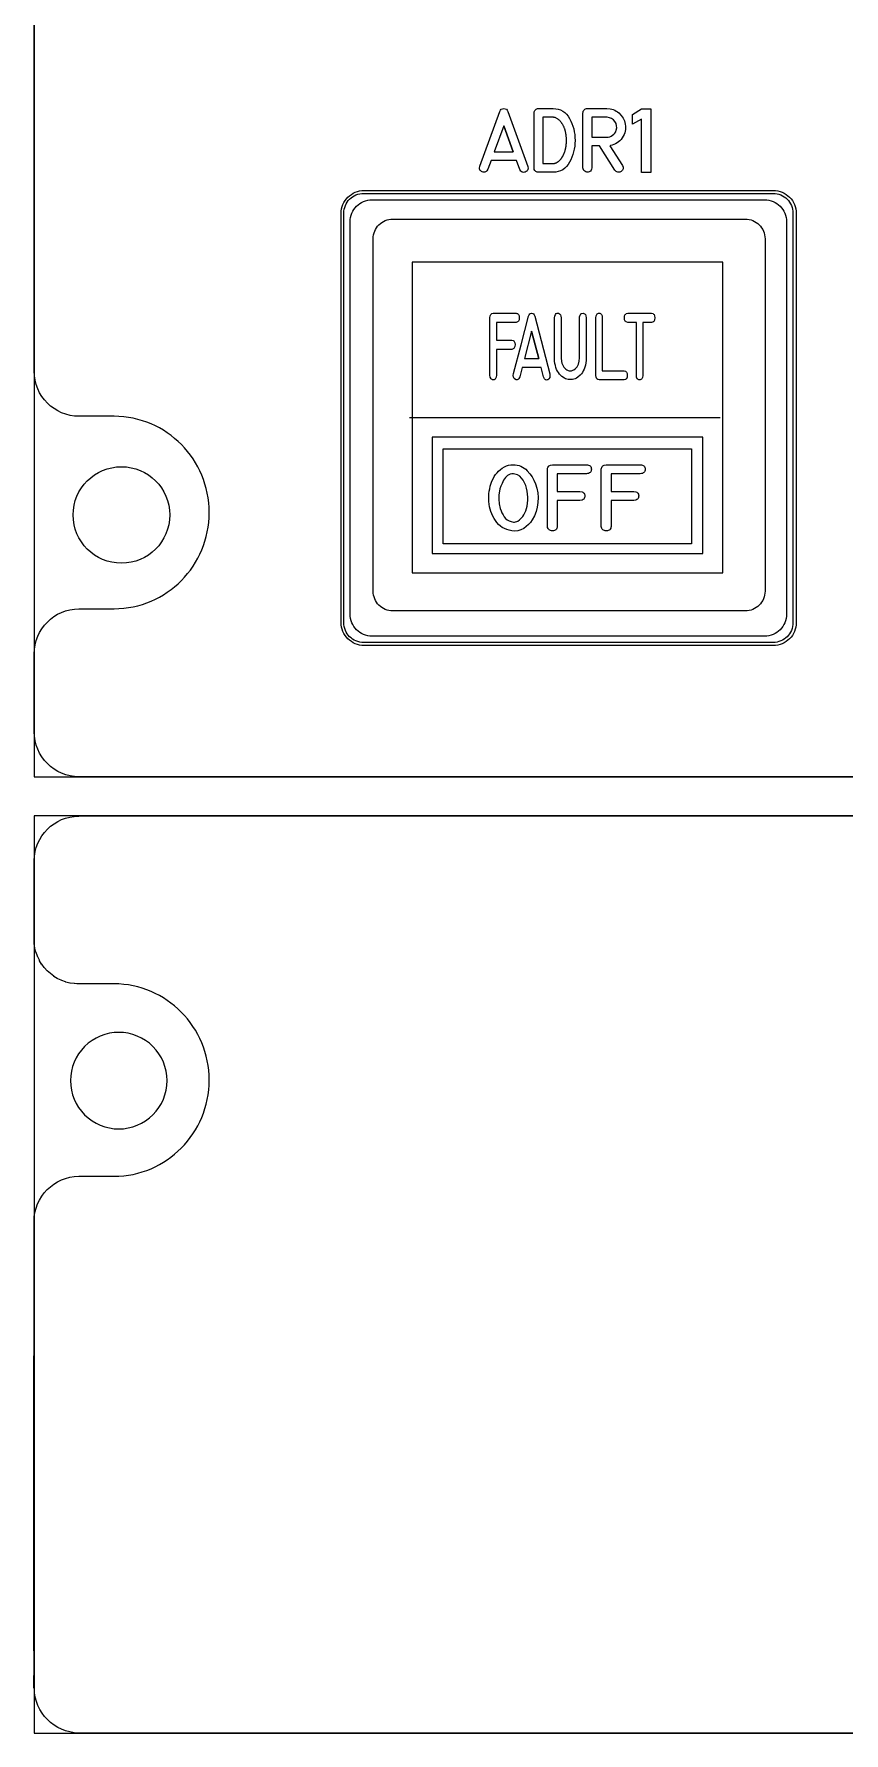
# Model space of a CAD drawing. Extents: x 214 to 359, y 82 to 686.
# Drawn here: x 214.4 to 256.1, y 439.1 to 526.7 of the extents above; entities that cross this region are included whole.
import ezdxf

# ---------------------------------------------------------------- set-up
doc = ezdxf.new("R2010")
doc.units = 0
for name, color, linetype in [('_BACKPANEL', 5, 'CONTINUOUS'), ('_ENGRAVING', 105, 'CONTINUOUS'), ('_LABELS', 30, 'CONTINUOUS'), ('_TOPLAYER', 1, 'CONTINUOUS')]:
    doc.layers.add(name, color=color, linetype=linetype)

msp = doc.modelspace()

# ---------------------------------------------------------------- linework, layer by layer
at = {"layer": '_BACKPANEL'}
for points in [[(214.375, 621.401), (214.375, 616.651), (214.375, 607.151), (214.375, 597.651), (214.375, 578.651), (214.375, 497.901), (214.375, 488.401), (359.375, 488.401), (359.375, 497.901), (359.375, 578.651), (359.375, 597.651), (359.375, 607.151), (359.375, 616.651), (359.375, 621.401)], [(231.364, 518.476), (252.459, 518.476), (252.565, 518.47), (252.667, 518.455), (252.765, 518.429), (252.86, 518.395), (252.95, 518.352), (253.034, 518.3), (253.113, 518.241), (253.186, 518.175), (253.252, 518.102), (253.312, 518.023), (253.363, 517.939), (253.406, 517.849), (253.44, 517.754), (253.466, 517.656), (253.481, 517.553), (253.486, 517.448), (253.486, 496.353), (253.481, 496.248), (253.466, 496.145), (253.44, 496.047), (253.406, 495.952), (253.363, 495.862), (253.312, 495.778), (253.252, 495.699), (253.186, 495.626), (253.113, 495.56), (253.034, 495.501), (252.95, 495.449), (252.86, 495.406), (252.765, 495.372), (252.667, 495.346), (252.565, 495.331), (252.459, 495.326), (231.364, 495.326), (231.258, 495.331), (231.156, 495.346), (231.058, 495.372), (230.963, 495.406), (230.873, 495.449), (230.789, 495.501), (230.71, 495.56), (230.637, 495.626), (230.57, 495.699), (230.511, 495.778), (230.46, 495.862), (230.417, 495.952), (230.383, 496.047), (230.357, 496.145), (230.342, 496.248), (230.336, 496.353), (230.336, 517.448), (230.342, 517.553), (230.357, 517.656), (230.383, 517.754), (230.417, 517.849), (230.46, 517.939), (230.511, 518.023), (230.57, 518.102), (230.637, 518.175), (230.71, 518.241), (230.789, 518.3), (230.873, 518.352), (230.963, 518.395), (231.058, 518.429), (231.156, 518.455), (231.258, 518.47)], [(216.387, 501.901), (216.4, 502.155), (216.437, 502.402), (216.499, 502.64), (216.582, 502.869), (216.687, 503.087), (216.812, 503.292), (216.955, 503.483), (217.116, 503.66), (217.292, 503.821), (217.484, 503.964), (217.689, 504.088), (217.906, 504.193), (218.135, 504.277), (218.374, 504.338), (218.621, 504.376), (218.875, 504.389), (219.129, 504.376), (219.376, 504.338), (219.615, 504.277), (219.843, 504.193), (220.061, 504.088), (220.266, 503.964), (220.458, 503.821), (220.634, 503.66), (220.795, 503.483), (220.938, 503.292), (221.063, 503.087), (221.168, 502.869), (221.251, 502.64), (221.313, 502.402), (221.35, 502.155), (221.363, 501.901), (221.35, 501.646), (221.313, 501.399), (221.251, 501.161), (221.168, 500.932), (221.063, 500.715), (220.938, 500.509), (220.795, 500.318), (220.634, 500.141), (220.458, 499.981), (220.266, 499.837), (220.061, 499.713), (219.843, 499.608), (219.615, 499.524), (219.376, 499.463), (219.129, 499.425), (218.875, 499.412), (218.621, 499.425), (218.374, 499.463), (218.135, 499.524), (217.906, 499.608), (217.689, 499.713), (217.484, 499.837), (217.292, 499.981), (217.116, 500.141), (216.955, 500.318), (216.812, 500.509), (216.687, 500.715), (216.582, 500.932), (216.499, 501.161), (216.437, 501.399), (216.4, 501.646)], [(214.375, 486.4), (214.375, 481.672), (214.375, 472.215), (214.375, 453.302), (214.375, 448.574), (214.375, 439.117), (359.375, 439.117), (359.375, 448.574), (359.375, 453.302), (359.375, 472.215), (359.375, 481.672), (359.375, 486.4)]]:
    msp.add_lwpolyline(points, close=True, dxfattribs=at)
msp.add_lwpolyline([(218.74, 470.255, 0.414214), (221.228, 472.743, 0.414214), (218.74, 475.232, 0.414214), (216.252, 472.743, 0.414214)], format="xyb", close=True, dxfattribs=at)
at = {"layer": '_ENGRAVING'}
for points in [[(237.34, 519.877), (237.856, 521.289), (238.373, 522.702), (238.406, 522.766), (238.452, 522.811), (238.511, 522.839), (238.584, 522.849), (238.656, 522.84), (238.715, 522.813), (238.762, 522.767), (238.796, 522.702), (239.827, 519.869), (239.836, 519.766), (239.83, 519.722), (239.816, 519.683), (239.795, 519.649), (239.767, 519.62), (239.732, 519.596), (239.689, 519.577), (239.643, 519.565), (239.601, 519.561), (239.561, 519.565), (239.523, 519.578), (239.489, 519.599), (239.457, 519.628), (239.401, 519.712), (239.235, 520.17), (237.924, 520.17), (237.763, 519.723), (237.706, 519.639), (237.674, 519.61), (237.639, 519.589), (237.601, 519.577), (237.56, 519.573), (237.517, 519.577), (237.471, 519.591), (237.427, 519.61), (237.391, 519.635), (237.363, 519.664), (237.343, 519.697), (237.331, 519.735), (237.326, 519.778)], [(240.369, 522.849), (241.126, 522.849), (241.263, 522.841), (241.391, 522.817), (241.51, 522.777), (241.62, 522.721), (241.722, 522.649), (241.814, 522.561), (241.898, 522.456), (241.973, 522.336), (242.038, 522.207), (242.096, 522.074), (242.144, 521.937), (242.184, 521.798), (242.214, 521.655), (242.236, 521.509), (242.25, 521.36), (242.254, 521.208), (242.25, 521.056), (242.236, 520.907), (242.214, 520.761), (242.183, 520.619), (242.144, 520.479), (242.095, 520.343), (242.038, 520.21), (241.972, 520.08), (241.897, 519.96), (241.813, 519.856), (241.721, 519.768), (241.619, 519.696), (241.509, 519.639), (241.39, 519.599), (241.263, 519.575), (241.126, 519.567), (240.369, 519.567), (240.372, 519.567), (240.369, 519.567), (240.311, 519.577), (240.238, 519.606), (240.186, 519.652), (240.155, 519.715), (240.145, 519.795), (240.144, 519.795), (240.145, 522.625), (240.144, 522.638), (240.15, 522.68), (240.164, 522.719), (240.185, 522.755), (240.214, 522.787), (240.248, 522.814), (240.285, 522.834), (240.326, 522.845), (240.371, 522.849)], [(244.696, 519.915), (244.731, 519.828), (244.736, 519.787), (244.733, 519.748), (244.721, 519.711), (244.702, 519.676), (244.638, 519.611), (244.598, 519.588), (244.555, 519.574), (244.509, 519.569), (244.46, 519.574), (244.413, 519.587), (244.373, 519.607), (244.339, 519.636), (244.313, 519.673), (243.52, 520.921), (243.118, 520.921), (243.118, 519.793), (243.11, 519.728), (243.086, 519.673), (243.046, 519.628), (242.991, 519.592), (242.928, 519.571), (242.868, 519.567), (242.809, 519.582), (242.753, 519.615), (242.714, 519.651), (242.686, 519.693), (242.67, 519.74), (242.664, 519.793), (242.664, 522.625), (242.668, 522.669), (242.68, 522.711), (242.701, 522.749), (242.729, 522.783), (242.764, 522.812), (242.802, 522.833), (242.844, 522.845), (242.889, 522.849), (243.888, 522.849), (244.062, 522.835), (244.145, 522.817), (244.225, 522.792), (244.301, 522.76), (244.375, 522.721), (244.446, 522.674), (244.514, 522.621), (244.634, 522.499), (244.729, 522.362), (244.799, 522.209), (244.844, 522.041), (244.856, 521.948), (244.859, 521.856), (244.853, 521.766), (244.837, 521.677), (244.813, 521.59), (244.779, 521.504), (244.736, 521.42), (244.684, 521.337), (244.624, 521.259), (244.56, 521.189), (244.492, 521.128), (244.419, 521.074), (244.341, 521.028), (244.258, 520.99), (244.171, 520.961), (244.08, 520.939), (244.049, 520.934)], [(246.162, 519.558), (245.677, 519.558), (245.677, 522.304), (245.212, 522.04), (245.212, 522.545), (245.677, 522.833), (246.162, 522.833)], [(239.071, 520.62), (238.582, 521.966), (238.09, 520.62)], [(238.582, 521.966), (239.071, 520.62)], [(241.126, 520.019), (241.133, 520.019), (241.141, 520.019), (241.147, 520.02), (241.154, 520.021), (241.161, 520.022), (241.17, 520.022), (241.176, 520.023), (241.184, 520.024), (241.191, 520.025), (241.199, 520.026), (241.212, 520.029), (241.218, 520.031), (241.226, 520.035), (241.233, 520.036), (241.242, 520.038), (241.249, 520.04), (241.257, 520.043), (241.271, 520.05), (241.287, 520.056), (241.294, 520.059), (241.302, 520.063), (241.315, 520.071), (241.331, 520.079), (241.337, 520.083), (241.345, 520.088), (241.36, 520.098), (241.367, 520.102), (241.376, 520.107), (241.382, 520.112), (241.39, 520.119), (241.397, 520.123), (241.405, 520.128), (241.421, 520.141), (241.434, 520.154), (241.44, 520.16), (241.448, 520.168), (241.455, 520.175), (241.463, 520.183), (241.477, 520.196), (241.484, 520.202), (241.492, 520.21), (241.498, 520.217), (241.506, 520.226), (241.519, 520.242), (241.533, 520.26), (241.546, 520.277), (241.553, 520.286), (241.561, 520.295), (241.566, 520.304), (241.574, 520.314), (241.579, 520.325), (241.586, 520.335), (241.599, 520.354), (241.605, 520.365), (241.612, 520.375), (241.618, 520.385), (241.625, 520.396), (241.635, 520.417), (241.64, 520.428), (241.648, 520.441), (241.653, 520.451), (241.66, 520.463), (241.664, 520.474), (241.67, 520.487), (241.681, 520.511), (241.693, 520.537), (241.697, 520.549), (241.702, 520.562), (241.706, 520.575), (241.712, 520.59), (241.72, 520.615), (241.724, 520.628), (241.73, 520.643), (241.738, 520.67), (241.747, 520.697), (241.75, 520.711), (241.754, 520.726), (241.757, 520.74), (241.762, 520.755), (241.764, 520.767), (241.768, 520.782), (241.773, 520.812), (241.775, 520.826), (241.779, 520.841), (241.781, 520.855), (241.784, 520.87), (241.789, 520.901), (241.792, 520.915), (241.796, 520.931), (241.799, 520.961), (241.8, 520.975), (241.802, 520.992), (241.805, 521.022), (241.807, 521.053), (241.808, 521.085), (241.81, 521.115), (241.811, 521.131), (241.813, 521.147), (241.814, 521.161), (241.815, 521.178), (241.815, 521.192), (241.815, 521.208), (241.815, 521.223), (241.815, 521.239), (241.814, 521.254), (241.813, 521.271), (241.813, 521.285), (241.813, 521.301), (241.81, 521.333), (241.808, 521.362), (241.805, 521.396), (241.804, 521.425), (241.8, 521.455), (241.798, 521.469), (241.797, 521.485), (241.791, 521.516), (241.788, 521.529), (241.786, 521.545), (241.781, 521.575), (241.776, 521.606), (241.768, 521.634), (241.763, 521.662), (241.759, 521.675), (241.755, 521.691), (241.751, 521.704), (241.747, 521.719), (241.739, 521.747), (241.731, 521.774), (241.726, 521.786), (241.722, 521.799), (241.712, 521.827), (241.702, 521.852), (241.697, 521.864), (241.693, 521.878), (241.686, 521.889), (241.681, 521.902), (241.67, 521.926), (241.66, 521.949), (241.649, 521.973), (241.643, 521.983), (241.638, 521.993), (241.625, 522.016), (241.612, 522.037), (241.605, 522.047), (241.599, 522.057), (241.586, 522.077), (241.58, 522.086), (241.575, 522.096), (241.548, 522.133), (241.522, 522.168), (241.493, 522.2), (241.464, 522.231), (241.437, 522.258), (241.406, 522.282), (241.376, 522.306), (241.345, 522.327), (241.316, 522.344), (241.287, 522.359), (241.257, 522.37), (241.226, 522.381), (241.212, 522.385), (241.199, 522.391), (241.17, 522.396), (241.141, 522.397), (241.133, 522.397), (241.126, 522.397), (240.596, 522.397), (240.596, 520.019)], [(243.888, 521.372), (243.969, 521.378), (244.046, 521.396), (244.12, 521.428), (244.191, 521.471), (244.255, 521.524), (244.308, 521.586), (244.349, 521.654), (244.379, 521.731), (244.403, 521.851), (244.399, 521.966), (244.368, 522.074), (244.31, 522.177), (244.23, 522.265), (244.137, 522.332), (244.031, 522.376), (243.911, 522.397), (243.118, 522.397), (243.118, 521.372)], [(231.391, 518.629), (252.467, 518.629), (252.589, 518.623), (252.707, 518.605), (252.822, 518.576), (252.931, 518.536), (253.035, 518.486), (253.133, 518.426), (253.225, 518.358), (253.309, 518.281), (253.386, 518.196), (253.455, 518.105), (253.514, 518.007), (253.564, 517.903), (253.604, 517.793), (253.633, 517.679), (253.651, 517.56), (253.657, 517.438), (253.657, 496.363), (253.651, 496.241), (253.633, 496.122), (253.604, 496.008), (253.564, 495.899), (253.514, 495.794), (253.455, 495.696), (253.386, 495.605), (253.309, 495.52), (253.225, 495.443), (253.133, 495.375), (253.035, 495.316), (252.931, 495.266), (252.822, 495.226), (252.707, 495.196), (252.589, 495.178), (252.467, 495.172), (231.391, 495.172), (231.269, 495.178), (231.151, 495.196), (231.037, 495.226), (230.927, 495.266), (230.823, 495.316), (230.725, 495.375), (230.633, 495.443), (230.549, 495.52), (230.472, 495.605), (230.404, 495.696), (230.344, 495.794), (230.294, 495.899), (230.254, 496.008), (230.225, 496.122), (230.207, 496.241), (230.201, 496.363), (230.201, 517.438), (230.207, 517.56), (230.225, 517.679), (230.254, 517.793), (230.294, 517.903), (230.344, 518.007), (230.404, 518.105), (230.472, 518.196), (230.549, 518.281), (230.633, 518.358), (230.725, 518.426), (230.823, 518.486), (230.927, 518.536), (231.037, 518.576), (231.151, 518.605), (231.269, 518.623)], [(231.799, 518.151), (252.015, 518.151), (252.133, 518.145), (252.246, 518.127), (252.356, 518.099), (252.461, 518.061), (252.561, 518.013), (252.655, 517.956), (252.743, 517.89), (252.824, 517.817), (252.897, 517.736), (252.963, 517.648), (253.02, 517.554), (253.068, 517.454), (253.106, 517.349), (253.134, 517.239), (253.152, 517.126), (253.157, 517.009), (253.157, 496.793), (253.152, 496.676), (253.134, 496.562), (253.106, 496.452), (253.068, 496.347), (253.02, 496.247), (252.963, 496.153), (252.897, 496.065), (252.824, 495.984), (252.743, 495.911), (252.655, 495.845), (252.561, 495.788), (252.461, 495.74), (252.356, 495.702), (252.246, 495.674), (252.133, 495.656), (252.015, 495.651), (231.799, 495.651), (231.682, 495.656), (231.569, 495.674), (231.459, 495.702), (231.354, 495.74), (231.254, 495.788), (231.16, 495.845), (231.072, 495.911), (230.991, 495.984), (230.918, 496.065), (230.852, 496.153), (230.795, 496.247), (230.747, 496.347), (230.709, 496.452), (230.681, 496.562), (230.663, 496.676), (230.657, 496.793), (230.657, 517.009), (230.663, 517.126), (230.681, 517.239), (230.709, 517.349), (230.747, 517.454), (230.795, 517.554), (230.852, 517.648), (230.918, 517.736), (230.991, 517.817), (231.072, 517.89), (231.16, 517.956), (231.254, 518.013), (231.354, 518.061), (231.459, 518.099), (231.569, 518.127), (231.682, 518.145)]]:
    msp.add_lwpolyline(points, close=True, dxfattribs=at)
at = {"layer": '_LABELS'}
for points in [[(249.868, 498.926), (249.868, 514.928), (233.868, 514.928), (233.868, 498.926)], [(237.868, 509.101), (237.868, 512.061), (237.887, 512.159), (237.922, 512.231), (237.973, 512.278), (238.04, 512.299), (239.214, 512.299), (239.254, 512.292), (239.288, 512.278), (239.317, 512.257), (239.34, 512.231), (239.372, 512.159), (239.383, 512.062), (239.372, 511.965), (239.34, 511.894), (239.316, 511.868), (239.286, 511.848), (239.252, 511.835), (239.212, 511.828), (238.209, 511.828), (238.209, 510.91), (238.991, 510.91), (239.064, 510.889), (239.093, 510.87), (239.117, 510.845), (239.149, 510.776), (239.161, 510.683), (239.151, 510.589), (239.119, 510.517), (239.096, 510.489), (239.066, 510.467), (238.991, 510.438), (238.209, 510.438), (238.209, 509.101), (238.194, 509), (238.162, 508.927), (238.139, 508.901), (238.112, 508.882), (238.081, 508.871), (238.045, 508.866), (238.009, 508.869), (237.977, 508.88), (237.949, 508.898), (237.925, 508.923), (237.888, 508.997)], [(239.082, 509.187), (239.47, 510.666), (239.86, 512.145), (239.885, 512.212), (239.92, 512.26), (239.964, 512.289), (240.019, 512.299), (240.073, 512.29), (240.118, 512.262), (240.153, 512.213), (240.179, 512.145), (240.956, 509.178), (240.963, 509.07), (240.948, 508.984), (240.911, 508.918), (240.884, 508.893), (240.852, 508.873), (240.818, 508.86), (240.785, 508.856), (240.755, 508.86), (240.727, 508.874), (240.677, 508.926), (240.635, 509.014), (240.51, 509.494), (239.522, 509.494), (239.401, 509.026), (239.358, 508.938), (239.333, 508.907), (239.307, 508.885), (239.278, 508.872), (239.247, 508.868), (239.215, 508.873), (239.18, 508.887), (239.12, 508.933), (239.084, 508.998), (239.071, 509.083)], [(242.829, 509.995), (242.829, 509.962), (242.824, 509.861), (242.808, 509.737), (242.786, 509.621), (242.758, 509.514), (242.723, 509.415), (242.682, 509.325), (242.634, 509.242), (242.58, 509.169), (242.52, 509.104), (242.391, 508.998), (242.325, 508.957), (242.258, 508.924), (242.19, 508.9), (242.121, 508.884), (242.051, 508.875), (241.979, 508.875), (241.908, 508.883), (241.839, 508.899), (241.771, 508.924), (241.704, 508.956), (241.576, 509.044), (241.454, 509.165), (241.398, 509.237), (241.348, 509.317), (241.306, 509.405), (241.27, 509.501), (241.241, 509.604), (241.219, 509.716), (241.203, 509.835), (241.195, 509.962), (241.195, 509.995), (241.195, 512.064), (241.208, 512.155), (241.242, 512.23), (241.286, 512.278), (241.339, 512.299), (241.402, 512.294), (241.461, 512.266), (241.503, 512.218), (241.528, 512.151), (241.537, 512.064), (241.537, 509.995), (241.559, 509.815), (241.58, 509.733), (241.607, 509.658), (241.641, 509.589), (241.682, 509.526), (241.729, 509.469), (241.782, 509.418), (241.839, 509.377), (241.897, 509.347), (241.956, 509.331), (242.015, 509.327), (242.076, 509.335), (242.137, 509.356), (242.198, 509.389), (242.261, 509.435), (242.313, 509.484), (242.358, 509.541), (242.396, 509.604), (242.426, 509.673), (242.468, 509.827), (242.488, 509.995), (242.488, 512.064), (242.491, 512.11), (242.513, 512.199), (242.551, 512.26), (242.575, 512.279), (242.604, 512.292), (242.674, 512.296), (242.742, 512.274), (242.769, 512.254), (242.79, 512.228), (242.819, 512.158), (242.829, 512.064)], [(243.49, 508.861), (243.423, 508.881), (243.373, 508.926), (243.337, 508.997), (243.318, 509.094), (243.318, 512.061), (243.339, 512.167), (243.375, 512.241), (243.399, 512.267), (243.427, 512.285), (243.459, 512.296), (243.495, 512.299), (243.531, 512.294), (243.562, 512.282), (243.589, 512.263), (243.612, 512.237), (243.645, 512.163), (243.66, 512.061), (243.66, 509.329), (244.779, 509.331), (244.854, 509.306), (244.884, 509.284), (244.908, 509.257), (244.939, 509.185), (244.949, 509.09), (244.938, 508.996), (244.905, 508.926), (244.881, 508.9), (244.852, 508.881), (244.778, 508.861)], [(245.415, 509.098), (245.415, 511.826), (244.97, 511.826), (244.896, 511.848), (244.866, 511.868), (244.843, 511.894), (244.811, 511.966), (244.801, 512.062), (244.811, 512.158), (244.843, 512.23), (244.867, 512.257), (244.896, 512.277), (244.97, 512.299), (246.2, 512.299), (246.274, 512.278), (246.302, 512.257), (246.326, 512.231), (246.358, 512.159), (246.368, 512.062), (246.358, 511.965), (246.327, 511.893), (246.303, 511.867), (246.274, 511.847), (246.24, 511.834), (246.2, 511.826), (245.757, 511.826), (245.757, 509.098), (245.735, 508.994), (245.698, 508.92), (245.674, 508.894), (245.646, 508.876), (245.614, 508.866), (245.578, 508.863), (245.542, 508.867), (245.511, 508.879), (245.484, 508.897), (245.462, 508.923), (245.429, 508.996)], [(240.386, 509.965), (240.018, 511.375), (239.647, 509.965)], [(240.018, 511.375), (240.386, 509.965)], [(234.895, 505.91), (234.895, 505.768), (234.895, 499.91), (248.841, 499.91), (248.841, 505.91)], [(235.466, 505.312), (248.252, 505.312), (248.252, 500.41), (235.466, 500.41)], [(240.219, 503.511), (240.289, 503.277), (240.334, 503.04), (240.352, 502.798), (240.345, 502.551), (240.311, 502.308), (240.25, 502.076), (240.163, 501.855), (240.048, 501.644), (239.96, 501.521), (239.857, 501.408), (239.74, 501.304), (239.608, 501.21), (239.465, 501.135), (239.314, 501.09), (239.156, 501.073), (238.991, 501.085), (238.858, 501.113), (238.733, 501.151), (238.616, 501.201), (238.506, 501.261), (238.405, 501.332), (238.312, 501.415), (238.227, 501.508), (238.15, 501.612), (238.081, 501.724), (238.02, 501.838), (237.966, 501.955), (237.921, 502.076), (237.883, 502.199), (237.853, 502.326), (237.83, 502.456), (237.816, 502.589), (237.809, 502.723), (237.81, 502.856), (237.818, 502.989), (237.834, 503.12), (237.857, 503.251), (237.888, 503.381), (237.973, 503.637), (238.027, 503.761), (238.088, 503.875), (238.157, 503.981), (238.233, 504.078), (238.317, 504.167), (238.408, 504.247), (238.507, 504.318), (238.612, 504.38), (238.721, 504.429), (238.831, 504.465), (238.945, 504.486), (239.06, 504.493), (239.169, 504.488), (239.273, 504.474), (239.372, 504.45), (239.465, 504.416), (239.554, 504.372), (239.637, 504.319), (239.716, 504.256), (239.789, 504.184), (239.922, 504.026), (240.038, 503.861), (240.137, 503.689)], [(240.831, 501.314), (240.831, 504.256), (240.843, 504.308), (240.86, 504.354), (240.883, 504.393), (240.912, 504.426), (240.947, 504.452), (240.988, 504.472), (241.089, 504.493), (242.844, 504.493), (242.903, 504.486), (242.954, 504.472), (242.997, 504.451), (243.033, 504.425), (243.06, 504.392), (243.08, 504.354), (243.092, 504.309), (243.096, 504.257), (243.092, 504.206), (243.08, 504.161), (243.06, 504.122), (243.032, 504.09), (242.996, 504.064), (242.952, 504.045), (242.9, 504.031), (242.84, 504.025), (241.341, 504.025), (241.341, 503.112), (242.51, 503.112), (242.62, 503.092), (242.663, 503.073), (242.699, 503.047), (242.727, 503.016), (242.747, 502.979), (242.759, 502.936), (242.764, 502.887), (242.761, 502.837), (242.749, 502.793), (242.73, 502.755), (242.702, 502.722), (242.667, 502.694), (242.623, 502.672), (242.51, 502.643), (241.341, 502.643), (241.341, 501.314), (241.333, 501.26), (241.319, 501.213), (241.298, 501.173), (241.27, 501.14), (241.236, 501.115), (241.196, 501.096), (241.149, 501.085), (241.095, 501.08), (241.041, 501.083), (240.993, 501.093), (240.951, 501.111), (240.916, 501.137), (240.886, 501.17), (240.862, 501.21), (240.843, 501.258)], [(243.603, 501.314), (243.603, 504.256), (243.615, 504.308), (243.632, 504.354), (243.655, 504.393), (243.684, 504.426), (243.719, 504.452), (243.76, 504.472), (243.861, 504.493), (245.616, 504.493), (245.675, 504.486), (245.726, 504.472), (245.769, 504.451), (245.805, 504.425), (245.832, 504.392), (245.852, 504.354), (245.864, 504.309), (245.868, 504.257), (245.864, 504.206), (245.852, 504.161), (245.832, 504.122), (245.804, 504.09), (245.768, 504.064), (245.724, 504.045), (245.672, 504.031), (245.612, 504.025), (244.113, 504.025), (244.113, 503.112), (245.282, 503.112), (245.392, 503.092), (245.435, 503.073), (245.471, 503.047), (245.499, 503.016), (245.519, 502.979), (245.531, 502.936), (245.536, 502.887), (245.533, 502.837), (245.521, 502.793), (245.502, 502.755), (245.474, 502.722), (245.438, 502.694), (245.395, 502.672), (245.282, 502.643), (244.113, 502.643), (244.113, 501.314), (244.105, 501.26), (244.091, 501.213), (244.07, 501.173), (244.042, 501.14), (244.008, 501.115), (243.968, 501.096), (243.921, 501.085), (243.867, 501.08), (243.813, 501.083), (243.765, 501.093), (243.723, 501.111), (243.687, 501.137), (243.657, 501.17), (243.633, 501.21), (243.615, 501.258)], [(239.075, 504.02), (238.994, 504.014), (238.918, 503.999), (238.847, 503.973), (238.782, 503.937), (238.721, 503.89), (238.666, 503.834), (238.615, 503.767), (238.57, 503.689), (238.492, 503.53), (238.43, 503.383), (238.384, 503.248), (238.353, 503.125), (238.33, 502.937), (238.328, 502.713), (238.351, 502.473), (238.404, 502.235), (238.442, 502.12), (238.488, 502.011), (238.542, 501.908), (238.605, 501.81), (238.677, 501.723), (238.76, 501.653), (238.853, 501.598), (238.957, 501.559), (239.079, 501.537), (239.137, 501.538), (239.193, 501.545), (239.247, 501.561), (239.298, 501.583), (239.395, 501.651), (239.481, 501.736), (239.556, 501.823), (239.62, 501.912), (239.673, 502.004), (239.717, 502.108), (239.754, 502.226), (239.783, 502.36), (239.804, 502.508), (239.817, 502.664), (239.818, 502.82), (239.809, 502.976), (239.788, 503.131), (239.756, 503.283), (239.712, 503.427), (239.655, 503.563), (239.586, 503.692), (239.503, 503.805), (239.404, 503.896), (239.289, 503.964), (239.158, 504.01)]]:
    msp.add_lwpolyline(points, close=True, dxfattribs=at)
msp.add_lwpolyline([(233.729, 506.927), (249.729, 506.927)], dxfattribs=at)
at = {"layer": '_TOPLAYER'}
for points in [[(357.095, 488.401), (216.696, 488.401), (216.459, 488.413), (216.229, 488.448), (216.007, 488.505), (215.794, 488.584), (215.592, 488.682), (215.401, 488.798), (215.223, 488.933), (215.058, 489.083), (214.909, 489.248), (214.775, 489.428), (214.659, 489.62), (214.562, 489.823), (214.484, 490.037), (214.427, 490.26), (214.392, 490.492), (214.38, 490.73), (214.38, 494.746), (214.393, 494.983), (214.428, 495.212), (214.486, 495.434), (214.564, 495.646), (214.661, 495.848), (214.776, 496.039), (214.909, 496.217), (215.058, 496.381), (215.221, 496.53), (215.398, 496.664), (215.588, 496.78), (215.789, 496.878), (216, 496.957), (216.221, 497.015), (216.449, 497.052), (216.685, 497.065), (218.497, 497.065), (218.75, 497.072), (218.999, 497.091), (219.244, 497.123), (219.486, 497.167), (219.723, 497.222), (219.956, 497.29), (220.184, 497.368), (220.407, 497.457), (220.624, 497.557), (220.836, 497.667), (221.041, 497.787), (221.24, 497.916), (221.432, 498.055), (221.618, 498.203), (221.796, 498.359), (221.966, 498.523), (222.129, 498.696), (222.283, 498.876), (222.428, 499.064), (222.565, 499.258), (222.693, 499.46), (222.811, 499.667), (222.919, 499.881), (223.017, 500.1), (223.105, 500.325), (223.182, 500.555), (223.248, 500.79), (223.303, 501.029), (223.346, 501.273), (223.378, 501.52), (223.396, 501.771), (223.403, 502.025), (223.396, 502.279), (223.378, 502.53), (223.346, 502.777), (223.303, 503.02), (223.248, 503.26), (223.182, 503.494), (223.105, 503.724), (223.017, 503.949), (222.919, 504.169), (222.811, 504.383), (222.693, 504.59), (222.565, 504.792), (222.428, 504.986), (222.283, 505.174), (222.129, 505.354), (221.966, 505.527), (221.796, 505.691), (221.618, 505.848), (221.432, 505.995), (221.24, 506.134), (221.041, 506.264), (220.836, 506.384), (220.624, 506.494), (220.407, 506.593), (220.184, 506.683), (219.956, 506.761), (219.723, 506.828), (219.486, 506.884), (219.244, 506.928), (218.999, 506.96), (218.75, 506.979), (218.497, 506.985), (216.696, 506.985), (216.459, 506.997), (216.229, 507.033), (216.007, 507.09), (215.794, 507.168), (215.592, 507.267), (215.401, 507.383), (215.223, 507.517), (215.058, 507.668), (214.909, 507.833), (214.775, 508.012), (214.659, 508.204), (214.562, 508.408), (214.484, 508.622), (214.427, 508.845), (214.392, 509.076), (214.38, 509.315), (214.38, 511.639), (214.38, 521.274), (214.375, 522.401), (214.38, 538.136)], [(356.151, 439.117), (217.593, 439.117), (216.683, 439.118), (216.448, 439.133), (216.22, 439.171), (216.001, 439.23), (215.79, 439.309), (215.59, 439.408), (215.402, 439.524), (215.226, 439.657), (215.063, 439.806), (214.916, 439.969), (214.784, 440.146), (214.669, 440.335), (214.573, 440.535), (214.495, 440.745), (214.438, 440.964), (214.402, 441.191), (214.389, 441.425), (214.369, 441.435), (214.37, 442.745), (214.369, 443.939), (214.369, 451.65), (214.374, 465.483), (214.386, 465.72), (214.421, 465.951), (214.478, 466.173), (214.555, 466.387), (214.652, 466.589), (214.768, 466.781), (214.9, 466.96), (215.049, 467.125), (215.213, 467.275), (215.39, 467.409), (215.58, 467.526), (215.782, 467.624), (215.993, 467.703), (216.214, 467.762), (216.444, 467.799), (216.68, 467.812), (218.492, 467.812), (218.745, 467.819), (218.994, 467.838), (219.239, 467.87), (219.481, 467.914), (219.718, 467.969), (219.951, 468.037), (220.179, 468.115), (220.402, 468.204), (220.619, 468.304), (220.831, 468.414), (221.036, 468.534), (221.235, 468.663), (221.427, 468.802), (221.613, 468.95), (221.791, 469.106), (221.961, 469.27), (222.123, 469.443), (222.278, 469.623), (222.423, 469.811), (222.56, 470.005), (222.688, 470.207), (222.806, 470.414), (222.914, 470.628), (223.012, 470.848), (223.1, 471.072), (223.177, 471.302), (223.243, 471.537), (223.298, 471.777), (223.341, 472.02), (223.372, 472.267), (223.391, 472.518), (223.398, 472.772), (223.391, 473.026), (223.372, 473.277), (223.341, 473.524), (223.298, 473.767), (223.243, 474.007), (223.177, 474.241), (223.1, 474.472), (223.012, 474.696), (222.914, 474.916), (222.806, 475.13), (222.688, 475.337), (222.56, 475.539), (222.423, 475.733), (222.278, 475.921), (222.123, 476.101), (221.961, 476.274), (221.791, 476.439), (221.613, 476.595), (221.427, 476.743), (221.235, 476.881), (221.036, 477.011), (220.831, 477.131), (220.619, 477.241), (220.402, 477.341), (220.179, 477.43), (219.951, 477.508), (219.718, 477.575), (219.481, 477.631), (219.239, 477.675), (218.994, 477.707), (218.745, 477.726), (218.492, 477.732), (216.691, 477.732), (216.575, 477.734), (216.46, 477.744), (216.448, 477.744), (216.239, 477.776), (216.213, 477.776), (216.017, 477.826), (216.001, 477.831), (215.985, 477.836), (215.808, 477.902), (215.772, 477.917), (215.603, 477.999), (215.593, 477.999), (215.582, 478.007), (215.57, 478.012), (215.395, 478.118), (215.39, 478.127), (215.385, 478.128), (215.212, 478.258), (215.056, 478.4), (215.045, 478.411), (214.907, 478.565), (214.897, 478.575), (214.773, 478.742), (214.763, 478.754), (214.66, 478.923), (214.645, 478.953), (214.561, 479.128), (214.554, 479.142), (214.549, 479.157), (214.48, 479.344), (214.475, 479.358), (214.47, 479.372), (214.419, 479.573), (214.419, 479.583), (214.386, 479.798), (214.386, 479.814), (214.375, 480.044), (214.375, 481.732), (214.375, 483.174), (214.375, 484.084), (214.39, 484.319), (214.428, 484.547), (214.486, 484.766), (214.565, 484.977), (214.663, 485.177), (214.78, 485.366), (214.912, 485.542), (215.061, 485.704), (215.224, 485.852), (215.401, 485.984), (215.59, 486.099), (215.79, 486.196), (216, 486.273), (216.219, 486.331), (216.446, 486.367), (216.68, 486.38), (216.69, 486.4), (218, 486.4), (357.089, 486.398)]]:
    msp.add_lwpolyline(points, dxfattribs=at)
msp.add_lwpolyline([(232.873, 517.155), (251.023, 517.155), (251.128, 517.149), (251.23, 517.134), (251.328, 517.109), (251.423, 517.074), (251.512, 517.031), (251.597, 516.98), (251.676, 516.921), (251.748, 516.855), (251.814, 516.782), (251.873, 516.703), (251.925, 516.619), (251.968, 516.529), (252.002, 516.435), (252.027, 516.336), (252.043, 516.234), (252.048, 516.129), (252.048, 497.98), (252.043, 497.875), (252.027, 497.773), (252.002, 497.674), (251.968, 497.58), (251.925, 497.49), (251.873, 497.406), (251.814, 497.327), (251.748, 497.254), (251.676, 497.188), (251.597, 497.129), (251.512, 497.078), (251.423, 497.035), (251.328, 497.001), (251.23, 496.975), (251.128, 496.96), (251.023, 496.955), (232.873, 496.955), (232.768, 496.96), (232.666, 496.975), (232.568, 497.001), (232.473, 497.035), (232.384, 497.078), (232.299, 497.129), (232.22, 497.188), (232.148, 497.254), (232.082, 497.327), (232.023, 497.406), (231.971, 497.49), (231.928, 497.58), (231.894, 497.674), (231.869, 497.773), (231.853, 497.875), (231.848, 497.98), (231.848, 516.129), (231.853, 516.234), (231.869, 516.336), (231.894, 516.435), (231.928, 516.529), (231.971, 516.619), (232.023, 516.703), (232.082, 516.782), (232.148, 516.855), (232.22, 516.921), (232.299, 516.98), (232.384, 517.031), (232.473, 517.074), (232.568, 517.109), (232.666, 517.134), (232.768, 517.149)], close=True, dxfattribs=at)

doc.saveas('drawing.dxf')
